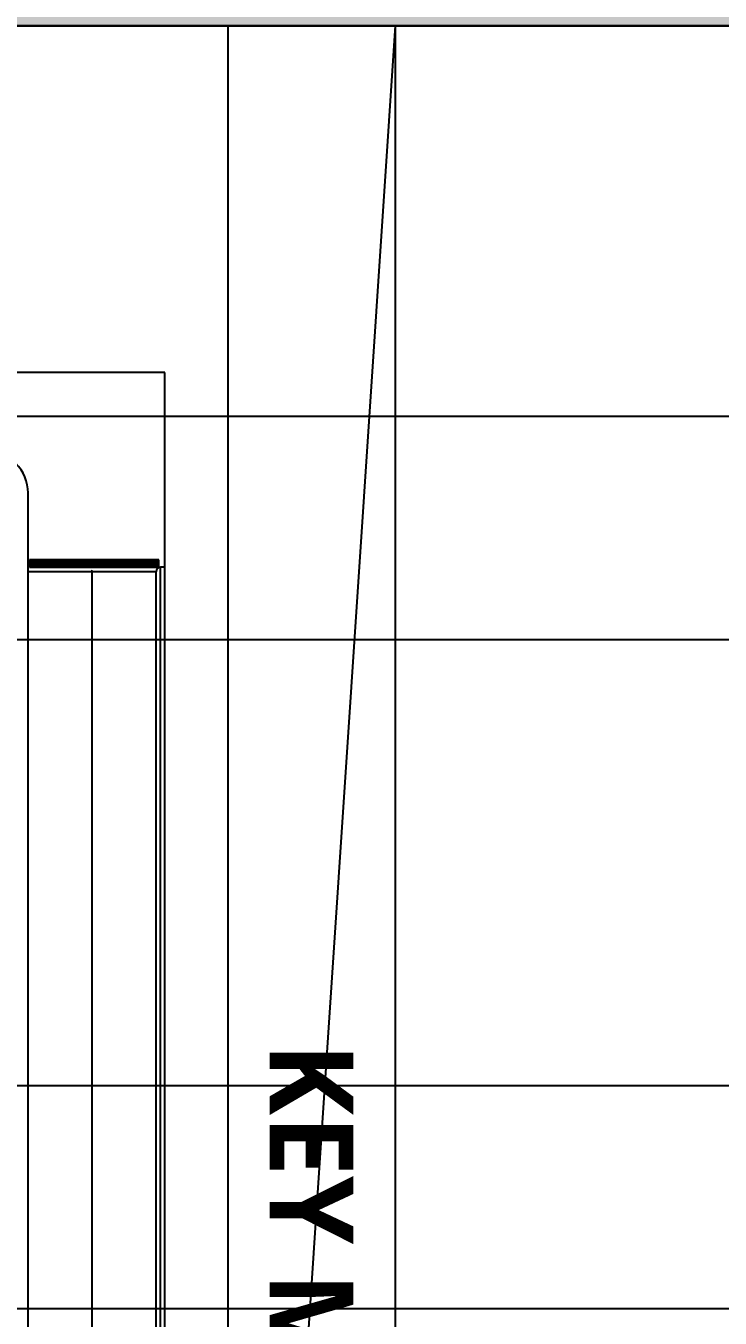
# Model space of a CAD drawing. Header units: millimetres. Extents: x 0 to 356400, y 0 to 68257.
# Drawn here: x 290414 to 292281, y 4774 to 8250 of the extents above; entities that cross this region are included whole.
import ezdxf
from ezdxf.enums import TextEntityAlignment as Align

# ---------------------------------------------------------------- set-up
doc = ezdxf.new("R2010")
doc.units = ezdxf.units.MM
doc.header["$LTSCALE"] = 75
doc.layers.add('8', color=8, linetype='Continuous')
doc.layers.add('A-ANNO-TITL', color=7, linetype='Continuous')
for name, color, linetype, plot in [('Defpoint', 161, 'Continuous', False), ('G(그리드1)', 185, 'Continuous', False), ('G(그리드2)', 235, 'Continuous', False)]:
    doc.layers.add(name, color=color, linetype=linetype, plot=plot)
doc.styles.add('SH_대대리576', font='')
doc.styles.get('SH_대대리576').set_extended_font_data('NanumGothic', bold=True)

# ---------------------------------------------------------------- blocks, each defined once
blk = doc.blocks.new('G$C7369CDF7')
at = {"layer": '8'}
for p, q in [((116630, 85650), (1230, 85650)), ((1230, 85650), (1230, 9550)), ((14330, 85250), (13830, 85250)), ((13830, 85250), (13830, 76550)), ((14280, 85200), (13880, 85200)), ((13880, 85200), (13880, 76600)), ((14250, 85165), (13910, 85165)), ((13910, 85165), (13910, 85115)), ((14250, 85115), (14250, 85165)), ((14280, 76600), (14280, 85200)), ((96957, 85650), (14330, 85650)), ((14330, 85650), (14330, 85350)), ((97325, 85350), (14330, 85350)), ((14330, 85350), (14330, 85350)), ((14330, 76550), (14330, 85250)), ((13910, 85115), (14250, 85115)), ((14250, 85065), (13910, 85065)), ((13910, 85065), (13910, 85015)), ((13910, 85015), (14250, 85015)), ((14250, 84965), (13910, 84965)), ((13910, 84965), (13910, 84915)), ((13910, 84915), (14250, 84915)), ((14250, 84865), (13910, 84865)), ((13910, 84865), (13910, 84815)), ((13910, 84815), (14250, 84815)), ((14250, 84765), (13910, 84765)), ((13910, 84765), (13910, 84715)), ((13910, 84715), (14250, 84715)), ((14250, 84665), (13910, 84665)), ((13910, 84665), (13910, 84615)), ((13910, 84615), (14250, 84615)), ((14250, 84565), (13910, 84565)), ((13910, 84565), (13910, 84515)), ((13910, 84515), (14250, 84515)), ((14250, 84465), (13910, 84465)), ((13910, 84465), (13910, 84415)), ((13910, 84415), (14250, 84415)), ((14250, 84365), (13910, 84365)), ((13910, 84365), (13910, 84315)), ((13910, 84315), (14250, 84315)), ((14250, 85015), (14250, 85065)), ((14250, 84915), (14250, 84965)), ((14250, 84815), (14250, 84865)), ((14250, 84715), (14250, 84765)), ((14250, 84615), (14250, 84665)), ((14250, 84515), (14250, 84565)), ((14250, 84415), (14250, 84465)), ((14250, 84315), (14250, 84365)), ((94630, 85050), (14630, 85050)), ((14630, 85050), (14630, 76450)), ((14250, 84265), (13910, 84265)), ((13910, 84265), (13910, 84215)), ((13910, 84215), (14250, 84215)), ((14250, 84165), (13910, 84165)), ((13910, 84165), (13910, 84115)), ((13910, 84115), (14250, 84115)), ((14250, 84065), (13910, 84065)), ((13910, 84065), (13910, 84015)), ((13910, 84015), (14250, 84015)), ((14250, 83965), (13910, 83965)), ((13910, 83965), (13910, 83915)), ((13910, 83915), (14250, 83915)), ((14250, 83865), (13910, 83865)), ((13910, 83865), (13910, 83815)), ((13910, 83815), (14250, 83815)), ((14250, 83765), (13910, 83765)), ((13910, 83765), (13910, 83715)), ((13910, 83715), (14250, 83715)), ((14250, 83665), (13910, 83665)), ((13910, 83665), (13910, 83615)), ((13910, 83615), (14250, 83615)), ((14250, 83565), (13910, 83565)), ((13910, 83565), (13910, 83515)), ((13910, 83515), (14250, 83515)), ((14250, 83465), (13910, 83465)), ((13910, 83465), (13910, 83415)), ((13910, 83415), (14250, 83415)), ((14250, 84215), (14250, 84265)), ((14250, 84115), (14250, 84165)), ((14250, 84015), (14250, 84065)), ((14250, 83915), (14250, 83965)), ((14250, 83815), (14250, 83865)), ((14250, 83715), (14250, 83765)), ((14250, 83615), (14250, 83665)), ((14250, 83515), (14250, 83565)), ((14250, 83415), (14250, 83465)), ((14250, 83365), (13910, 83365)), ((13910, 83365), (13910, 83315)), ((13910, 83315), (14250, 83315)), ((14250, 83265), (13910, 83265)), ((13910, 83265), (13910, 83215)), ((13910, 83215), (14250, 83215)), ((14250, 83165), (13910, 83165)), ((13910, 83165), (13910, 83115)), ((13910, 83115), (14250, 83115)), ((14250, 83065), (13910, 83065)), ((13910, 83065), (13910, 83015)), ((13910, 83015), (14250, 83015)), ((14250, 82965), (13910, 82965)), ((13910, 82965), (13910, 82915)), ((13910, 82915), (14250, 82915)), ((14250, 82865), (13910, 82865)), ((13910, 82865), (13910, 82815)), ((13910, 82815), (14250, 82815)), ((14250, 82765), (13910, 82765)), ((13910, 82765), (13910, 82715)), ((13910, 82715), (14250, 82715)), ((14250, 82665), (13910, 82665)), ((13910, 82665), (13910, 82615)), ((13910, 82615), (14250, 82615)), ((14250, 82565), (13910, 82565)), ((13910, 82565), (13910, 82515)), ((14250, 83315), (14250, 83365)), ((14250, 83215), (14250, 83265)), ((14250, 83115), (14250, 83165)), ((14250, 83015), (14250, 83065)), ((14250, 82915), (14250, 82965)), ((14250, 82815), (14250, 82865)), ((14250, 82715), (14250, 82765)), ((14250, 82615), (14250, 82665)), ((14250, 82515), (14250, 82565)), ((13910, 82515), (14250, 82515)), ((14250, 82465), (13910, 82465)), ((13910, 82465), (13910, 82415)), ((13910, 82415), (14250, 82415)), ((14250, 82365), (13910, 82365)), ((13910, 82365), (13910, 82315)), ((13910, 82315), (14250, 82315)), ((14250, 82265), (13910, 82265)), ((13910, 82265), (13910, 82215)), ((13910, 82215), (14250, 82215)), ((14250, 82165), (13910, 82165)), ((13910, 82165), (13910, 82115)), ((13910, 82115), (14250, 82115)), ((14250, 82065), (13910, 82065)), ((13910, 82065), (13910, 82015)), ((13910, 82015), (14250, 82015)), ((14250, 81965), (13910, 81965)), ((13910, 81965), (13910, 81915)), ((13910, 81915), (14250, 81915)), ((14250, 81865), (13910, 81865)), ((13910, 81865), (13910, 81815)), ((13910, 81815), (14250, 81815)), ((14250, 81765), (13910, 81765)), ((13910, 81765), (13910, 81715)), ((13910, 81715), (14250, 81715)), ((14250, 82415), (14250, 82465)), ((14250, 82315), (14250, 82365)), ((14250, 82215), (14250, 82265)), ((14250, 82115), (14250, 82165)), ((14250, 82015), (14250, 82065)), ((14250, 81915), (14250, 81965)), ((14250, 81815), (14250, 81865)), ((14250, 81715), (14250, 81765)), ((14250, 81665), (13910, 81665)), ((13910, 81665), (13910, 81615)), ((13910, 81615), (14250, 81615)), ((14250, 81565), (13910, 81565)), ((13910, 81565), (13910, 81515)), ((13910, 81515), (14250, 81515)), ((14250, 81465), (13910, 81465)), ((13910, 81465), (13910, 81415)), ((13910, 81415), (14250, 81415)), ((14250, 81365), (13910, 81365)), ((13910, 81365), (13910, 81315)), ((13910, 81315), (14250, 81315)), ((14250, 81265), (13910, 81265)), ((13910, 81265), (13910, 81215)), ((13910, 81215), (14250, 81215)), ((14250, 81165), (13910, 81165)), ((13910, 81165), (13910, 81115)), ((13910, 81115), (14250, 81115)), ((14250, 81065), (13910, 81065)), ((13910, 81065), (13910, 81015)), ((13910, 81015), (14250, 81015)), ((14250, 80965), (13910, 80965)), ((13910, 80965), (13910, 80915)), ((13910, 80915), (14250, 80915)), ((14250, 80865), (13910, 80865)), ((13910, 80865), (13910, 80815)), ((13910, 80815), (14250, 80815)), ((14250, 81615), (14250, 81665)), ((14250, 81515), (14250, 81565)), ((14250, 81415), (14250, 81465)), ((14250, 81315), (14250, 81365)), ((14250, 81215), (14250, 81265)), ((14250, 81115), (14250, 81165)), ((14250, 81015), (14250, 81065)), ((14250, 80915), (14250, 80965)), ((14250, 80815), (14250, 80865)), ((14250, 80765), (13910, 80765)), ((13910, 80765), (13910, 80715)), ((13910, 80715), (14250, 80715)), ((14250, 80665), (13910, 80665)), ((13910, 80665), (13910, 80615)), ((13910, 80615), (14250, 80615)), ((14250, 80565), (13910, 80565)), ((13910, 80565), (13910, 80515)), ((13910, 80515), (14250, 80515)), ((14250, 80465), (13910, 80465)), ((13910, 80465), (13910, 80415)), ((13910, 80415), (14250, 80415)), ((14250, 80365), (13910, 80365)), ((13910, 80365), (13910, 80315)), ((13910, 80315), (14250, 80315)), ((14250, 80265), (13910, 80265)), ((13910, 80265), (13910, 80215)), ((13910, 80215), (14250, 80215)), ((14250, 80165), (13910, 80165)), ((13910, 80165), (13910, 80115)), ((13910, 80115), (14250, 80115)), ((14250, 80065), (13910, 80065)), ((13910, 80065), (13910, 80015)), ((13910, 80015), (14250, 80015)), ((14250, 79965), (13910, 79965)), ((13910, 79965), (13910, 79915)), ((14250, 80715), (14250, 80765)), ((14250, 80615), (14250, 80665)), ((14250, 80515), (14250, 80565)), ((14250, 80415), (14250, 80465)), ((14250, 80315), (14250, 80365)), ((14250, 80215), (14250, 80265)), ((14250, 80115), (14250, 80165)), ((14250, 80015), (14250, 80065)), ((14250, 79915), (14250, 79965)), ((94630, 80750), (14630, 80750)), ((13910, 79915), (14250, 79915)), ((14250, 79865), (13910, 79865)), ((13910, 79865), (13910, 79815)), ((13910, 79815), (14250, 79815)), ((14250, 79765), (13910, 79765)), ((13910, 79765), (13910, 79715)), ((13910, 79715), (14250, 79715)), ((14250, 79665), (13910, 79665)), ((13910, 79665), (13910, 79615)), ((13910, 79615), (14250, 79615)), ((14250, 79565), (13910, 79565)), ((13910, 79565), (13910, 79515)), ((13910, 79515), (14250, 79515)), ((14250, 79465), (13910, 79465)), ((13910, 79465), (13910, 79415)), ((13910, 79415), (14250, 79415)), ((14250, 79365), (13910, 79365)), ((13910, 79365), (13910, 79315)), ((13910, 79315), (14250, 79315)), ((14250, 79265), (13910, 79265)), ((13910, 79265), (13910, 79215)), ((13910, 79215), (14250, 79215)), ((14250, 79165), (13910, 79165)), ((13910, 79165), (13910, 79115)), ((13910, 79115), (14250, 79115)), ((14250, 79815), (14250, 79865)), ((14250, 79715), (14250, 79765)), ((14250, 79615), (14250, 79665)), ((14250, 79515), (14250, 79565)), ((14250, 79415), (14250, 79465)), ((14250, 79315), (14250, 79365)), ((14250, 79215), (14250, 79265)), ((14250, 79115), (14250, 79165)), ((14250, 79065), (13910, 79065)), ((13910, 79065), (13910, 79015)), ((13910, 79015), (14250, 79015)), ((14250, 78965), (13910, 78965)), ((13910, 78965), (13910, 78915)), ((13910, 78915), (14250, 78915)), ((14250, 78865), (13910, 78865)), ((13910, 78865), (13910, 78815)), ((13910, 78815), (14250, 78815)), ((14250, 78765), (13910, 78765)), ((13910, 78765), (13910, 78715)), ((13910, 78715), (14250, 78715)), ((14250, 78665), (13910, 78665)), ((13910, 78665), (13910, 78615)), ((13910, 78615), (14250, 78615)), ((14250, 78565), (13910, 78565)), ((13910, 78565), (13910, 78515)), ((13910, 78515), (14250, 78515)), ((14250, 78465), (13910, 78465)), ((13910, 78465), (13910, 78415)), ((13910, 78415), (14250, 78415)), ((14250, 78365), (13910, 78365)), ((13910, 78365), (13910, 78315)), ((13910, 78315), (14250, 78315)), ((14250, 78265), (13910, 78265)), ((13910, 78265), (13910, 78215)), ((13910, 78215), (14250, 78215)), ((14250, 79015), (14250, 79065)), ((14250, 78915), (14250, 78965)), ((14250, 78815), (14250, 78865)), ((14250, 78715), (14250, 78765)), ((14250, 78615), (14250, 78665)), ((14250, 78515), (14250, 78565)), ((14250, 78415), (14250, 78465)), ((14250, 78315), (14250, 78365)), ((14250, 78215), (14250, 78265)), ((14250, 78165), (13910, 78165)), ((13910, 78165), (13910, 78115)), ((13910, 78115), (14250, 78115)), ((14250, 78065), (13910, 78065)), ((13910, 78065), (13910, 78015)), ((13910, 78015), (14250, 78015)), ((14250, 77965), (13910, 77965)), ((13910, 77965), (13910, 77915)), ((13910, 77915), (14250, 77915)), ((14250, 77865), (13910, 77865)), ((13910, 77865), (13910, 77815)), ((13910, 77815), (14250, 77815)), ((14250, 77765), (13910, 77765)), ((13910, 77765), (13910, 77715)), ((13910, 77715), (14250, 77715)), ((14250, 77665), (13910, 77665)), ((13910, 77665), (13910, 77615)), ((13910, 77615), (14250, 77615)), ((14250, 77565), (13910, 77565)), ((13910, 77565), (13910, 77515)), ((13910, 77515), (14250, 77515)), ((14250, 77465), (13910, 77465)), ((13910, 77465), (13910, 77415)), ((13910, 77415), (14250, 77415)), ((14250, 77365), (13910, 77365)), ((13910, 77365), (13910, 77315)), ((14250, 78115), (14250, 78165)), ((14250, 78015), (14250, 78065)), ((14250, 77915), (14250, 77965)), ((14250, 77815), (14250, 77865)), ((14250, 77715), (14250, 77765)), ((14250, 77615), (14250, 77665)), ((14250, 77515), (14250, 77565)), ((14250, 77415), (14250, 77465)), ((14250, 77315), (14250, 77365)), ((13830, 76550), (14330, 76550)), ((13880, 76600), (14280, 76600)), ((13910, 77315), (14250, 77315)), ((14250, 77265), (13910, 77265)), ((13910, 77265), (13910, 77215)), ((13910, 77215), (14250, 77215)), ((14250, 77165), (13910, 77165)), ((13910, 77165), (13910, 77115)), ((13910, 77115), (14250, 77115)), ((14250, 77065), (13910, 77065)), ((13910, 77065), (13910, 77015)), ((13910, 77015), (14250, 77015)), ((14250, 76965), (13910, 76965)), ((13910, 76965), (13910, 76915)), ((13910, 76915), (14250, 76915)), ((14250, 76865), (13910, 76865)), ((13910, 76865), (13910, 76815)), ((13910, 76815), (14250, 76815)), ((14250, 76765), (13910, 76765)), ((13910, 76765), (13910, 76715)), ((13910, 76715), (14250, 76715)), ((14250, 76665), (13910, 76665)), ((13910, 76665), (13910, 76615)), ((13910, 76615), (14250, 76615)), ((14250, 77215), (14250, 77265)), ((14250, 77115), (14250, 77165)), ((14250, 77015), (14250, 77065)), ((14250, 76915), (14250, 76965)), ((14250, 76815), (14250, 76865)), ((14250, 76715), (14250, 76765)), ((14250, 76615), (14250, 76665)), ((94630, 76450), (9330, 76450))]:
    blk.add_line(p, q, dxfattribs=at)
for centre, radius, start, end in [((14630, 85350), 300, 180, 270), ((14630, 80750), 56.3, 0.00002, 180.00002), ((14630, 80750), 56.3, 180.00002, 0.00002), ((9330, 73650), 2800, 90, 180.00018)]:
    blk.add_arc(centre, radius, start, end, dxfattribs=at)

msp = doc.modelspace()

# ---------------------------------------------------------------- hatches: boundary and pattern name
at = {"layer": '8', "transparency": 33554687}
h = msp.add_hatch(color=256, dxfattribs=at)
h.dxf.hatch_style = 1
h.paths.add_polyline_path([(281225, 9888.6), (287188.3, 9888.6), (287188.3, 23788.6), (293538.3, 23788.6), (293538.3, 25738.6), (293738.3, 25738.6), (293738.3, 25438.6), (294713.3, 25438.6), (294713.3, 25738.6), (297295.9, 25229.9), (297295.9, 8250), (281225, 8250)])

# ---------------------------------------------------------------- linework, layer by layer
for p, q in [((290957.6, 8250), (290957.6, 1500)), ((291407.6, 8250), (291407.6, 1500))]:
    msp.add_line(p, q)
at = {"layer": '8'}
msp.add_lwpolyline([(281225, 9888.6), (287188.3, 9888.6), (287188.3, 23788.6), (293538.3, 23788.6), (293538.3, 25738.6), (293738.3, 25738.6), (293738.3, 25438.6), (294713.3, 25438.6), (294713.3, 25738.6), (297295.9, 25229.9), (297295.9, 8250), (281225, 8250)], close=True, dxfattribs=at)
at = {"layer": 'Defpoint'}
msp.add_lwpolyline([(268800, 61500), (268800, 8250), (310350, 8250), (310350, 61500)], close=True, dxfattribs=at)
at = {"layer": 'G(그리드1)'}
msp.add_line((291407.6, 8250), (290957.6, 1500), dxfattribs=at)
for points in [[(300325, 58700), (278825, 58700), (278825, 4800), (300325, 4800)], [(299725, 58100), (279425, 58100), (279425, 5400), (299725, 5400)], [(298525, 56900), (280625, 56900), (280625, 6600), (298525, 6600)]]:
    msp.add_lwpolyline(points, close=True, dxfattribs=at)
at = {"layer": 'G(그리드2)'}
msp.add_lwpolyline([(297925, 56300), (281225, 56300), (281225, 7200), (297925, 7200)], close=True, dxfattribs=at)

# ---------------------------------------------------------------- block references
at = {"xscale": 0.04000000000000001, "yscale": 0.04000000000000001, "zscale": 0.04000000000000001, "rotation": 270}
msp.add_blockref('G$C7369CDF7', (287362.2, 7367.1), dxfattribs=at)

# ---------------------------------------------------------------- texts
at = {"layer": 'A-ANNO-TITL', "style": 'SH_대대리576'}
msp.add_text('KEY MAP', height=225, rotation=270, dxfattribs=at).set_placement((291182.6, 4875), align=Align.MIDDLE)

doc.saveas('drawing.dxf')
